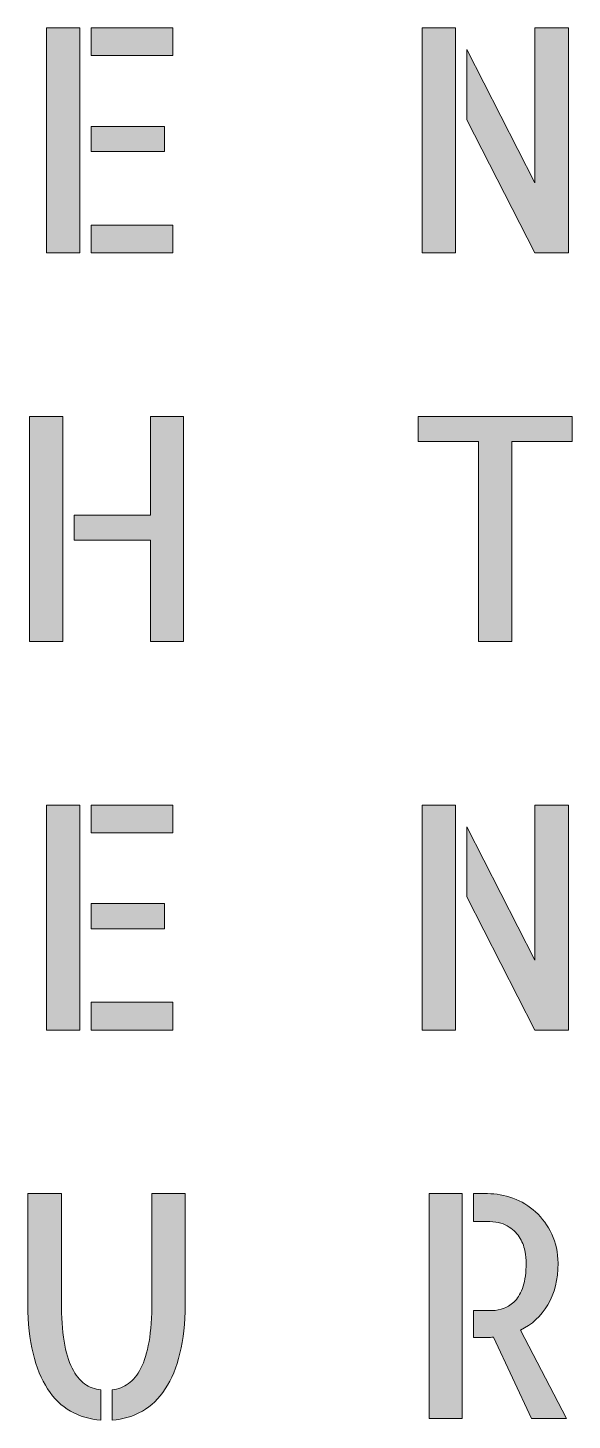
# Model space of a CAD drawing. Header units: millimetres. Extents: x 5 to 145, y -147 to -4.
# Drawn here: x 121.6 to 145, y -146.8 to -87.1 of the extents above; entities that cross this region are included whole.
import ezdxf

# ---------------------------------------------------------------- set-up
doc = ezdxf.new("R2010")
doc.units = ezdxf.units.MM
doc.header["$MEASUREMENT"] = 0
doc.layers.add('NL', color=7, linetype='Continuous', lineweight=0)

# ---------------------------------------------------------------- blocks, each defined once
blk = doc.blocks.new('Block_52')
at = {"layer": 'NL', "true_color": 0x1d1d1b, "transparency": 33554687}
h = blk.add_hatch(color=250, dxfattribs=at)
h.dxf.hatch_style = 2
edge = h.paths.add_edge_path()
edge.add_spline(control_points=[(124.341, -95.561), (124.341, -95.561), (127.85, -95.561), (127.85, -95.561), (127.85, -95.561), (127.85, -96.752), (127.85, -96.752), (127.85, -96.752), (124.341, -96.752), (124.341, -96.752), (124.341, -96.752), (124.341, -95.561), (124.341, -95.561)], knot_values=[0, 0, 0, 0, 1, 1, 1, 2, 2, 2, 3, 3, 3, 4, 4, 4, 4], degree=3, periodic=0)
edge = h.paths.add_edge_path()
edge.add_spline(control_points=[(127.484, -92.406), (127.484, -92.406), (124.341, -92.406), (124.341, -92.406), (124.341, -92.406), (124.341, -91.332), (124.341, -91.332), (124.341, -91.332), (127.484, -91.332), (127.484, -91.332), (127.484, -91.332), (127.484, -92.406), (127.484, -92.406)], knot_values=[0, 0, 0, 0, 1, 1, 1, 2, 2, 2, 3, 3, 3, 4, 4, 4, 4], degree=3, periodic=0)
edge = h.paths.add_edge_path()
edge.add_spline(control_points=[(127.85, -87.104), (127.85, -87.104), (127.85, -88.295), (127.85, -88.295), (127.85, -88.295), (124.341, -88.295), (124.341, -88.295), (124.341, -88.295), (124.341, -87.104), (124.341, -87.104), (124.341, -87.104), (127.85, -87.104), (127.85, -87.104)], knot_values=[0, 0, 0, 0, 1, 1, 1, 2, 2, 2, 3, 3, 3, 4, 4, 4, 4], degree=3, periodic=0)
edge = h.paths.add_edge_path()
edge.add_spline(control_points=[(122.421, -87.104), (122.421, -87.104), (123.858, -87.104), (123.858, -87.104), (123.858, -87.104), (123.858, -96.752), (123.858, -96.752), (123.858, -96.752), (122.421, -96.752), (122.421, -96.752), (122.421, -96.752), (122.421, -87.104), (122.421, -87.104)], knot_values=[0, 0, 0, 0, 1, 1, 1, 2, 2, 2, 3, 3, 3, 4, 4, 4, 4], degree=3, periodic=0)
at = {"layer": 'NL'}
for points in [[(122.421, -87.104), (122.421, -87.104), (123.858, -87.104), (123.858, -87.104), (123.858, -87.104), (123.858, -96.752), (123.858, -96.752), (123.858, -96.752), (122.421, -96.752), (122.421, -96.752), (122.421, -96.752), (122.421, -87.104), (122.421, -87.104)], [(127.85, -87.104), (127.85, -87.104), (127.85, -88.295), (127.85, -88.295), (127.85, -88.295), (124.341, -88.295), (124.341, -88.295), (124.341, -88.295), (124.341, -87.104), (124.341, -87.104), (124.341, -87.104), (127.85, -87.104), (127.85, -87.104)], [(127.484, -92.406), (127.484, -92.406), (124.341, -92.406), (124.341, -92.406), (124.341, -92.406), (124.341, -91.332), (124.341, -91.332), (124.341, -91.332), (127.484, -91.332), (127.484, -91.332), (127.484, -91.332), (127.484, -92.406), (127.484, -92.406)], [(124.341, -95.561), (124.341, -95.561), (127.85, -95.561), (127.85, -95.561), (127.85, -95.561), (127.85, -96.752), (127.85, -96.752), (127.85, -96.752), (124.341, -96.752), (124.341, -96.752), (124.341, -96.752), (124.341, -95.561), (124.341, -95.561)]]:
    blk.add_open_spline(points, degree=3, knots=[0, 0, 0, 0, 1, 1, 1, 2, 2, 2, 3, 3, 3, 4, 4, 4, 4], dxfattribs=at)
blk = doc.blocks.new('Block_53')
at = {"layer": 'NL', "true_color": 0x1d1d1b, "transparency": 33554687}
h = blk.add_hatch(color=250, dxfattribs=at)
h.dxf.hatch_style = 2
edge = h.paths.add_edge_path()
edge.add_spline(control_points=[(143.374, -87.104), (143.374, -87.104), (144.81, -87.104), (144.81, -87.104), (144.81, -87.104), (144.81, -96.752), (144.81, -96.752), (144.81, -96.752), (143.374, -96.752), (143.374, -96.752), (143.374, -96.752), (140.454, -91.044), (140.454, -91.044), (140.454, -91.044), (140.454, -88.033), (140.454, -88.033), (140.454, -88.033), (143.374, -93.754), (143.374, -93.754), (143.374, -93.754), (143.374, -87.104), (143.374, -87.104)], knot_values=[0, 0, 0, 0, 1, 1, 1, 2, 2, 2, 3, 3, 3, 4, 4, 4, 5, 5, 5, 6, 6, 6, 7, 7, 7, 7], degree=3, periodic=0)
edge = h.paths.add_edge_path()
edge.add_spline(control_points=[(138.535, -96.752), (138.535, -96.752), (138.535, -87.104), (138.535, -87.104), (138.535, -87.104), (139.971, -87.104), (139.971, -87.104), (139.971, -87.104), (139.971, -96.752), (139.971, -96.752), (139.971, -96.752), (138.535, -96.752), (138.535, -96.752)], knot_values=[0, 0, 0, 0, 1, 1, 1, 2, 2, 2, 3, 3, 3, 4, 4, 4, 4], degree=3, periodic=0)
at = {"layer": 'NL'}
for points, knots in [([(138.535, -96.752), (138.535, -96.752), (138.535, -87.104), (138.535, -87.104), (138.535, -87.104), (139.971, -87.104), (139.971, -87.104), (139.971, -87.104), (139.971, -96.752), (139.971, -96.752), (139.971, -96.752), (138.535, -96.752), (138.535, -96.752)], [0, 0, 0, 0, 1, 1, 1, 2, 2, 2, 3, 3, 3, 4, 4, 4, 4]), ([(143.374, -87.104), (143.374, -87.104), (144.81, -87.104), (144.81, -87.104), (144.81, -87.104), (144.81, -96.752), (144.81, -96.752), (144.81, -96.752), (143.374, -96.752), (143.374, -96.752), (143.374, -96.752), (140.454, -91.044), (140.454, -91.044), (140.454, -91.044), (140.454, -88.033), (140.454, -88.033), (140.454, -88.033), (143.374, -93.754), (143.374, -93.754), (143.374, -93.754), (143.374, -87.104), (143.374, -87.104)], [0, 0, 0, 0, 1, 1, 1, 2, 2, 2, 3, 3, 3, 4, 4, 4, 5, 5, 5, 6, 6, 6, 7, 7, 7, 7])]:
    blk.add_open_spline(points, degree=3, knots=knots, dxfattribs=at)
blk = doc.blocks.new('Block_61')
at = {"layer": 'NL', "true_color": 0x1d1d1b, "transparency": 33554687}
h = blk.add_hatch(color=250, dxfattribs=at)
h.dxf.hatch_style = 2
edge = h.paths.add_edge_path()
edge.add_spline(control_points=[(128.303, -103.77), (128.303, -103.77), (128.303, -113.418), (128.303, -113.418), (128.303, -113.418), (126.89, -113.418), (126.89, -113.418), (126.89, -113.418), (126.89, -109.072), (126.89, -109.072), (126.89, -109.072), (123.617, -109.072), (123.617, -109.072), (123.617, -109.072), (123.617, -107.999), (123.617, -107.999), (123.617, -107.999), (126.89, -107.999), (126.89, -107.999), (126.89, -107.999), (126.89, -103.77), (126.89, -103.77), (126.89, -103.77), (128.303, -103.77), (128.303, -103.77)], knot_values=[0, 0, 0, 0, 1, 1, 1, 2, 2, 2, 3, 3, 3, 4, 4, 4, 5, 5, 5, 6, 6, 6, 7, 7, 7, 8, 8, 8, 8], degree=3, periodic=0)
edge = h.paths.add_edge_path()
edge.add_spline(control_points=[(121.697, -103.77), (121.697, -103.77), (123.134, -103.77), (123.134, -103.77), (123.134, -103.77), (123.134, -113.418), (123.134, -113.418), (123.134, -113.418), (121.697, -113.418), (121.697, -113.418), (121.697, -113.418), (121.697, -103.77), (121.697, -103.77)], knot_values=[0, 0, 0, 0, 1, 1, 1, 2, 2, 2, 3, 3, 3, 4, 4, 4, 4], degree=3, periodic=0)
at = {"layer": 'NL'}
for points, knots in [([(121.697, -103.77), (121.697, -103.77), (123.134, -103.77), (123.134, -103.77), (123.134, -103.77), (123.134, -113.418), (123.134, -113.418), (123.134, -113.418), (121.697, -113.418), (121.697, -113.418), (121.697, -113.418), (121.697, -103.77), (121.697, -103.77)], [0, 0, 0, 0, 1, 1, 1, 2, 2, 2, 3, 3, 3, 4, 4, 4, 4]), ([(128.303, -103.77), (128.303, -103.77), (128.303, -113.418), (128.303, -113.418), (128.303, -113.418), (126.89, -113.418), (126.89, -113.418), (126.89, -113.418), (126.89, -109.072), (126.89, -109.072), (126.89, -109.072), (123.617, -109.072), (123.617, -109.072), (123.617, -109.072), (123.617, -107.999), (123.617, -107.999), (123.617, -107.999), (126.89, -107.999), (126.89, -107.999), (126.89, -107.999), (126.89, -103.77), (126.89, -103.77), (126.89, -103.77), (128.303, -103.77), (128.303, -103.77)], [0, 0, 0, 0, 1, 1, 1, 2, 2, 2, 3, 3, 3, 4, 4, 4, 5, 5, 5, 6, 6, 6, 7, 7, 7, 8, 8, 8, 8])]:
    blk.add_open_spline(points, degree=3, knots=knots, dxfattribs=at)
blk = doc.blocks.new('Block_62')
at = {"layer": 'NL', "true_color": 0x1d1d1b, "transparency": 33554687}
h = blk.add_hatch(color=250, dxfattribs=at)
h.dxf.hatch_style = 2
edge = h.paths.add_edge_path()
edge.add_spline(control_points=[(144.97, -103.77), (144.97, -103.77), (144.97, -104.844), (144.97, -104.844), (144.97, -104.844), (142.379, -104.844), (142.379, -104.844), (142.379, -104.844), (142.379, -113.418), (142.379, -113.418), (142.379, -113.418), (140.954, -113.418), (140.954, -113.418), (140.954, -113.418), (140.954, -104.844), (140.954, -104.844), (140.954, -104.844), (138.364, -104.844), (138.364, -104.844), (138.364, -104.844), (138.364, -103.77), (138.364, -103.77), (138.364, -103.77), (144.97, -103.77), (144.97, -103.77)], knot_values=[0, 0, 0, 0, 1, 1, 1, 2, 2, 2, 3, 3, 3, 4, 4, 4, 5, 5, 5, 6, 6, 6, 7, 7, 7, 8, 8, 8, 8], degree=3, periodic=0)
at = {"layer": 'NL'}
blk.add_open_spline([(144.97, -103.77), (144.97, -103.77), (144.97, -104.844), (144.97, -104.844), (144.97, -104.844), (142.379, -104.844), (142.379, -104.844), (142.379, -104.844), (142.379, -113.418), (142.379, -113.418), (142.379, -113.418), (140.954, -113.418), (140.954, -113.418), (140.954, -113.418), (140.954, -104.844), (140.954, -104.844), (140.954, -104.844), (138.364, -104.844), (138.364, -104.844), (138.364, -104.844), (138.364, -103.77), (138.364, -103.77), (138.364, -103.77), (144.97, -103.77), (144.97, -103.77)], degree=3, knots=[0, 0, 0, 0, 1, 1, 1, 2, 2, 2, 3, 3, 3, 4, 4, 4, 5, 5, 5, 6, 6, 6, 7, 7, 7, 8, 8, 8, 8], dxfattribs=at)
blk = doc.blocks.new('Block_70')
at = {"layer": 'NL', "true_color": 0x1d1d1b, "transparency": 33554687}
h = blk.add_hatch(color=250, dxfattribs=at)
h.dxf.hatch_style = 2
edge = h.paths.add_edge_path()
edge.add_spline(control_points=[(124.341, -128.894), (124.341, -128.894), (127.85, -128.894), (127.85, -128.894), (127.85, -128.894), (127.85, -130.085), (127.85, -130.085), (127.85, -130.085), (124.341, -130.085), (124.341, -130.085), (124.341, -130.085), (124.341, -128.894), (124.341, -128.894)], knot_values=[0, 0, 0, 0, 1, 1, 1, 2, 2, 2, 3, 3, 3, 4, 4, 4, 4], degree=3, periodic=0)
edge = h.paths.add_edge_path()
edge.add_spline(control_points=[(127.485, -125.739), (127.485, -125.739), (124.341, -125.739), (124.341, -125.739), (124.341, -125.739), (124.341, -124.665), (124.341, -124.665), (124.341, -124.665), (127.485, -124.665), (127.485, -124.665), (127.485, -124.665), (127.485, -125.739), (127.485, -125.739)], knot_values=[0, 0, 0, 0, 1, 1, 1, 2, 2, 2, 3, 3, 3, 4, 4, 4, 4], degree=3, periodic=0)
edge = h.paths.add_edge_path()
edge.add_spline(control_points=[(127.85, -120.437), (127.85, -120.437), (127.85, -121.628), (127.85, -121.628), (127.85, -121.628), (124.341, -121.628), (124.341, -121.628), (124.341, -121.628), (124.341, -120.437), (124.341, -120.437), (124.341, -120.437), (127.85, -120.437), (127.85, -120.437)], knot_values=[0, 0, 0, 0, 1, 1, 1, 2, 2, 2, 3, 3, 3, 4, 4, 4, 4], degree=3, periodic=0)
edge = h.paths.add_edge_path()
edge.add_spline(control_points=[(122.422, -120.437), (122.422, -120.437), (123.858, -120.437), (123.858, -120.437), (123.858, -120.437), (123.858, -130.085), (123.858, -130.085), (123.858, -130.085), (122.422, -130.085), (122.422, -130.085), (122.422, -130.085), (122.422, -120.437), (122.422, -120.437)], knot_values=[0, 0, 0, 0, 1, 1, 1, 2, 2, 2, 3, 3, 3, 4, 4, 4, 4], degree=3, periodic=0)
at = {"layer": 'NL'}
for points in [[(122.422, -120.437), (122.422, -120.437), (123.858, -120.437), (123.858, -120.437), (123.858, -120.437), (123.858, -130.085), (123.858, -130.085), (123.858, -130.085), (122.422, -130.085), (122.422, -130.085), (122.422, -130.085), (122.422, -120.437), (122.422, -120.437)], [(127.85, -120.437), (127.85, -120.437), (127.85, -121.628), (127.85, -121.628), (127.85, -121.628), (124.341, -121.628), (124.341, -121.628), (124.341, -121.628), (124.341, -120.437), (124.341, -120.437), (124.341, -120.437), (127.85, -120.437), (127.85, -120.437)], [(127.485, -125.739), (127.485, -125.739), (124.341, -125.739), (124.341, -125.739), (124.341, -125.739), (124.341, -124.665), (124.341, -124.665), (124.341, -124.665), (127.485, -124.665), (127.485, -124.665), (127.485, -124.665), (127.485, -125.739), (127.485, -125.739)], [(124.341, -128.894), (124.341, -128.894), (127.85, -128.894), (127.85, -128.894), (127.85, -128.894), (127.85, -130.085), (127.85, -130.085), (127.85, -130.085), (124.341, -130.085), (124.341, -130.085), (124.341, -130.085), (124.341, -128.894), (124.341, -128.894)]]:
    blk.add_open_spline(points, degree=3, knots=[0, 0, 0, 0, 1, 1, 1, 2, 2, 2, 3, 3, 3, 4, 4, 4, 4], dxfattribs=at)
blk = doc.blocks.new('Block_71')
at = {"layer": 'NL', "true_color": 0x1d1d1b, "transparency": 33554687}
h = blk.add_hatch(color=250, dxfattribs=at)
h.dxf.hatch_style = 2
edge = h.paths.add_edge_path()
edge.add_spline(control_points=[(143.374, -120.437), (143.374, -120.437), (144.81, -120.437), (144.81, -120.437), (144.81, -120.437), (144.81, -130.085), (144.81, -130.085), (144.81, -130.085), (143.374, -130.085), (143.374, -130.085), (143.374, -130.085), (140.454, -124.377), (140.454, -124.377), (140.454, -124.377), (140.454, -121.366), (140.454, -121.366), (140.454, -121.366), (143.374, -127.087), (143.374, -127.087), (143.374, -127.087), (143.374, -120.437), (143.374, -120.437)], knot_values=[0, 0, 0, 0, 1, 1, 1, 2, 2, 2, 3, 3, 3, 4, 4, 4, 5, 5, 5, 6, 6, 6, 7, 7, 7, 7], degree=3, periodic=0)
edge = h.paths.add_edge_path()
edge.add_spline(control_points=[(138.535, -130.085), (138.535, -130.085), (138.535, -120.437), (138.535, -120.437), (138.535, -120.437), (139.971, -120.437), (139.971, -120.437), (139.971, -120.437), (139.971, -130.085), (139.971, -130.085), (139.971, -130.085), (138.535, -130.085), (138.535, -130.085)], knot_values=[0, 0, 0, 0, 1, 1, 1, 2, 2, 2, 3, 3, 3, 4, 4, 4, 4], degree=3, periodic=0)
at = {"layer": 'NL'}
for points, knots in [([(138.535, -130.085), (138.535, -130.085), (138.535, -120.437), (138.535, -120.437), (138.535, -120.437), (139.971, -120.437), (139.971, -120.437), (139.971, -120.437), (139.971, -130.085), (139.971, -130.085), (139.971, -130.085), (138.535, -130.085), (138.535, -130.085)], [0, 0, 0, 0, 1, 1, 1, 2, 2, 2, 3, 3, 3, 4, 4, 4, 4]), ([(143.374, -120.437), (143.374, -120.437), (144.81, -120.437), (144.81, -120.437), (144.81, -120.437), (144.81, -130.085), (144.81, -130.085), (144.81, -130.085), (143.374, -130.085), (143.374, -130.085), (143.374, -130.085), (140.454, -124.377), (140.454, -124.377), (140.454, -124.377), (140.454, -121.366), (140.454, -121.366), (140.454, -121.366), (143.374, -127.087), (143.374, -127.087), (143.374, -127.087), (143.374, -120.437), (143.374, -120.437)], [0, 0, 0, 0, 1, 1, 1, 2, 2, 2, 3, 3, 3, 4, 4, 4, 5, 5, 5, 6, 6, 6, 7, 7, 7, 7])]:
    blk.add_open_spline(points, degree=3, knots=knots, dxfattribs=at)
blk = doc.blocks.new('Block_79')
at = {"layer": 'NL', "true_color": 0x1d1d1b, "transparency": 33554687}
h = blk.add_hatch(color=250, dxfattribs=at)
h.dxf.hatch_style = 2
edge = h.paths.add_edge_path()
edge.add_spline(control_points=[(128.374, -137.103), (128.374, -137.103), (128.374, -141.881), (128.374, -141.881), (128.374, -142.658), (128.299, -143.348), (128.15, -143.95), (128.001, -144.552), (127.791, -145.061), (127.52, -145.475), (127.249, -145.889), (126.921, -146.208), (126.537, -146.431), (126.152, -146.653), (125.72, -146.782), (125.242, -146.817), (125.242, -146.817), (125.242, -145.521), (125.242, -145.521), (125.501, -145.486), (125.734, -145.396), (125.942, -145.252), (126.15, -145.108), (126.329, -144.888), (126.478, -144.591), (126.627, -144.295), (126.743, -143.913), (126.825, -143.446), (126.908, -142.979), (126.949, -142.405), (126.949, -141.724), (126.949, -141.724), (126.949, -137.103), (126.949, -137.103), (126.949, -137.103), (128.374, -137.103), (128.374, -137.103)], knot_values=[0, 0, 0, 0, 1, 1, 1, 2, 2, 2, 3, 3, 3, 4, 4, 4, 5, 5, 5, 6, 6, 6, 7, 7, 7, 8, 8, 8, 9, 9, 9, 10, 10, 10, 11, 11, 11, 12, 12, 12, 12], degree=3, periodic=0)
edge = h.paths.add_edge_path()
edge.add_spline(control_points=[(123.063, -141.724), (123.063, -142.396), (123.103, -142.966), (123.181, -143.433), (123.259, -143.9), (123.373, -144.284), (123.523, -144.585), (123.671, -144.886), (123.85, -145.111), (124.058, -145.259), (124.266, -145.407), (124.5, -145.495), (124.759, -145.521), (124.759, -145.521), (124.759, -146.817), (124.759, -146.817), (124.28, -146.782), (123.846, -146.653), (123.458, -146.431), (123.069, -146.208), (122.741, -145.889), (122.475, -145.475), (122.208, -145.061), (121.999, -144.552), (121.851, -143.95), (121.701, -143.348), (121.627, -142.658), (121.627, -141.881), (121.627, -141.881), (121.627, -137.103), (121.627, -137.103), (121.627, -137.103), (123.063, -137.103), (123.063, -137.103), (123.063, -137.103), (123.063, -141.724), (123.063, -141.724)], knot_values=[0, 0, 0, 0, 1, 1, 1, 2, 2, 2, 3, 3, 3, 4, 4, 4, 5, 5, 5, 6, 6, 6, 7, 7, 7, 8, 8, 8, 9, 9, 9, 10, 10, 10, 11, 11, 11, 12, 12, 12, 12], degree=3, periodic=0)
at = {"layer": 'NL'}
for points in [[(123.063, -141.724), (123.063, -142.396), (123.103, -142.966), (123.181, -143.433), (123.259, -143.9), (123.373, -144.284), (123.523, -144.585), (123.671, -144.886), (123.85, -145.111), (124.058, -145.259), (124.266, -145.407), (124.5, -145.495), (124.759, -145.521), (124.759, -145.521), (124.759, -146.817), (124.759, -146.817), (124.28, -146.782), (123.846, -146.653), (123.458, -146.431), (123.069, -146.208), (122.741, -145.889), (122.475, -145.475), (122.208, -145.061), (121.999, -144.552), (121.851, -143.95), (121.701, -143.348), (121.627, -142.658), (121.627, -141.881), (121.627, -141.881), (121.627, -137.103), (121.627, -137.103), (121.627, -137.103), (123.063, -137.103), (123.063, -137.103), (123.063, -137.103), (123.063, -141.724), (123.063, -141.724)], [(128.374, -137.103), (128.374, -137.103), (128.374, -141.881), (128.374, -141.881), (128.374, -142.658), (128.299, -143.348), (128.15, -143.95), (128.001, -144.552), (127.791, -145.061), (127.52, -145.475), (127.249, -145.889), (126.921, -146.208), (126.537, -146.431), (126.152, -146.653), (125.72, -146.782), (125.242, -146.817), (125.242, -146.817), (125.242, -145.521), (125.242, -145.521), (125.501, -145.486), (125.734, -145.396), (125.942, -145.252), (126.15, -145.108), (126.329, -144.888), (126.478, -144.591), (126.627, -144.295), (126.743, -143.913), (126.825, -143.446), (126.908, -142.979), (126.949, -142.405), (126.949, -141.724), (126.949, -141.724), (126.949, -137.103), (126.949, -137.103), (126.949, -137.103), (128.374, -137.103), (128.374, -137.103)]]:
    blk.add_open_spline(points, degree=3, knots=[0, 0, 0, 0, 1, 1, 1, 2, 2, 2, 3, 3, 3, 4, 4, 4, 5, 5, 5, 6, 6, 6, 7, 7, 7, 8, 8, 8, 9, 9, 9, 10, 10, 10, 11, 11, 11, 12, 12, 12, 12], dxfattribs=at)
blk = doc.blocks.new('Block_80')
at = {"layer": 'NL', "true_color": 0x1d1d1b, "transparency": 33554687}
h = blk.add_hatch(color=250, dxfattribs=at)
h.dxf.hatch_style = 2
edge = h.paths.add_edge_path()
edge.add_spline(control_points=[(144.728, -146.751), (144.728, -146.751), (143.233, -146.751), (143.233, -146.751), (143.233, -146.751), (141.596, -143.256), (141.596, -143.256), (141.572, -143.256), (141.547, -143.258), (141.52, -143.263), (141.492, -143.267), (141.451, -143.269), (141.396, -143.269), (141.341, -143.269), (141.261, -143.269), (141.155, -143.269), (141.049, -143.269), (140.909, -143.269), (140.737, -143.269), (140.737, -143.269), (140.737, -142.117), (140.737, -142.117), (140.737, -142.117), (141.537, -142.117), (141.537, -142.117), (141.71, -142.117), (141.882, -142.084), (142.055, -142.019), (142.228, -141.953), (142.385, -141.847), (142.526, -141.698), (142.668, -141.55), (142.781, -141.343), (142.868, -141.076), (142.954, -140.81), (142.997, -140.481), (142.997, -140.088), (142.997, -139.931), (142.978, -139.75), (142.938, -139.545), (142.899, -139.34), (142.819, -139.143), (142.697, -138.956), (142.575, -138.768), (142.404, -138.611), (142.185, -138.484), (141.965, -138.358), (141.674, -138.294), (141.314, -138.294), (141.314, -138.294), (140.737, -138.294), (140.737, -138.294), (140.737, -138.294), (140.737, -137.103), (140.737, -137.103), (140.737, -137.103), (141.337, -137.103), (141.337, -137.103), (141.706, -137.103), (142.071, -137.169), (142.432, -137.299), (142.793, -137.43), (143.117, -137.627), (143.403, -137.889), (143.69, -138.15), (143.922, -138.467), (144.098, -138.838), (144.275, -139.209), (144.363, -139.625), (144.363, -140.088), (144.363, -140.786), (144.218, -141.379), (143.927, -141.868), (143.637, -142.357), (143.245, -142.719), (142.75, -142.955), (142.75, -142.955), (144.728, -146.751), (144.728, -146.751)], knot_values=[0, 0, 0, 0, 1, 1, 1, 2, 2, 2, 3, 3, 3, 4, 4, 4, 5, 5, 5, 6, 6, 6, 7, 7, 7, 8, 8, 8, 9, 9, 9, 10, 10, 10, 11, 11, 11, 12, 12, 12, 13, 13, 13, 14, 14, 14, 15, 15, 15, 16, 16, 16, 17, 17, 17, 18, 18, 18, 19, 19, 19, 20, 20, 20, 21, 21, 21, 22, 22, 22, 23, 23, 23, 24, 24, 24, 25, 25, 25, 26, 26, 26, 26], degree=3, periodic=0)
edge = h.paths.add_edge_path()
edge.add_spline(control_points=[(138.841, -137.103), (138.841, -137.103), (140.254, -137.103), (140.254, -137.103), (140.254, -137.103), (140.254, -146.751), (140.254, -146.751), (140.254, -146.751), (138.841, -146.751), (138.841, -146.751), (138.841, -146.751), (138.841, -137.103), (138.841, -137.103)], knot_values=[0, 0, 0, 0, 1, 1, 1, 2, 2, 2, 3, 3, 3, 4, 4, 4, 4], degree=3, periodic=0)
at = {"layer": 'NL'}
for points, knots in [([(138.841, -137.103), (138.841, -137.103), (140.254, -137.103), (140.254, -137.103), (140.254, -137.103), (140.254, -146.751), (140.254, -146.751), (140.254, -146.751), (138.841, -146.751), (138.841, -146.751), (138.841, -146.751), (138.841, -137.103), (138.841, -137.103)], [0, 0, 0, 0, 1, 1, 1, 2, 2, 2, 3, 3, 3, 4, 4, 4, 4]), ([(144.728, -146.751), (144.728, -146.751), (143.233, -146.751), (143.233, -146.751), (143.233, -146.751), (141.596, -143.256), (141.596, -143.256), (141.572, -143.256), (141.547, -143.258), (141.52, -143.263), (141.492, -143.267), (141.451, -143.269), (141.396, -143.269), (141.341, -143.269), (141.261, -143.269), (141.155, -143.269), (141.049, -143.269), (140.909, -143.269), (140.737, -143.269), (140.737, -143.269), (140.737, -142.117), (140.737, -142.117), (140.737, -142.117), (141.537, -142.117), (141.537, -142.117), (141.71, -142.117), (141.882, -142.084), (142.055, -142.019), (142.228, -141.953), (142.385, -141.847), (142.526, -141.698), (142.668, -141.55), (142.781, -141.343), (142.868, -141.076), (142.954, -140.81), (142.997, -140.481), (142.997, -140.088), (142.997, -139.931), (142.978, -139.75), (142.938, -139.545), (142.899, -139.34), (142.819, -139.143), (142.697, -138.956), (142.575, -138.768), (142.404, -138.611), (142.185, -138.484), (141.965, -138.358), (141.674, -138.294), (141.314, -138.294), (141.314, -138.294), (140.737, -138.294), (140.737, -138.294), (140.737, -138.294), (140.737, -137.103), (140.737, -137.103), (140.737, -137.103), (141.337, -137.103), (141.337, -137.103), (141.706, -137.103), (142.071, -137.169), (142.432, -137.299), (142.793, -137.43), (143.117, -137.627), (143.403, -137.889), (143.69, -138.15), (143.922, -138.467), (144.098, -138.838), (144.275, -139.209), (144.363, -139.625), (144.363, -140.088), (144.363, -140.786), (144.218, -141.379), (143.927, -141.868), (143.637, -142.357), (143.245, -142.719), (142.75, -142.955), (142.75, -142.955), (144.728, -146.751), (144.728, -146.751)], [0, 0, 0, 0, 1, 1, 1, 2, 2, 2, 3, 3, 3, 4, 4, 4, 5, 5, 5, 6, 6, 6, 7, 7, 7, 8, 8, 8, 9, 9, 9, 10, 10, 10, 11, 11, 11, 12, 12, 12, 13, 13, 13, 14, 14, 14, 15, 15, 15, 16, 16, 16, 17, 17, 17, 18, 18, 18, 19, 19, 19, 20, 20, 20, 21, 21, 21, 22, 22, 22, 23, 23, 23, 24, 24, 24, 25, 25, 25, 26, 26, 26, 26])]:
    blk.add_open_spline(points, degree=3, knots=knots, dxfattribs=at)

msp = doc.modelspace()

# ---------------------------------------------------------------- block references
at = {"layer": 'NL'}
for name in ['Block_52', 'Block_53', 'Block_61', 'Block_62', 'Block_70', 'Block_71', 'Block_79', 'Block_80']:
    msp.add_blockref(name, (0, 0), dxfattribs=at)

doc.saveas('drawing.dxf')
